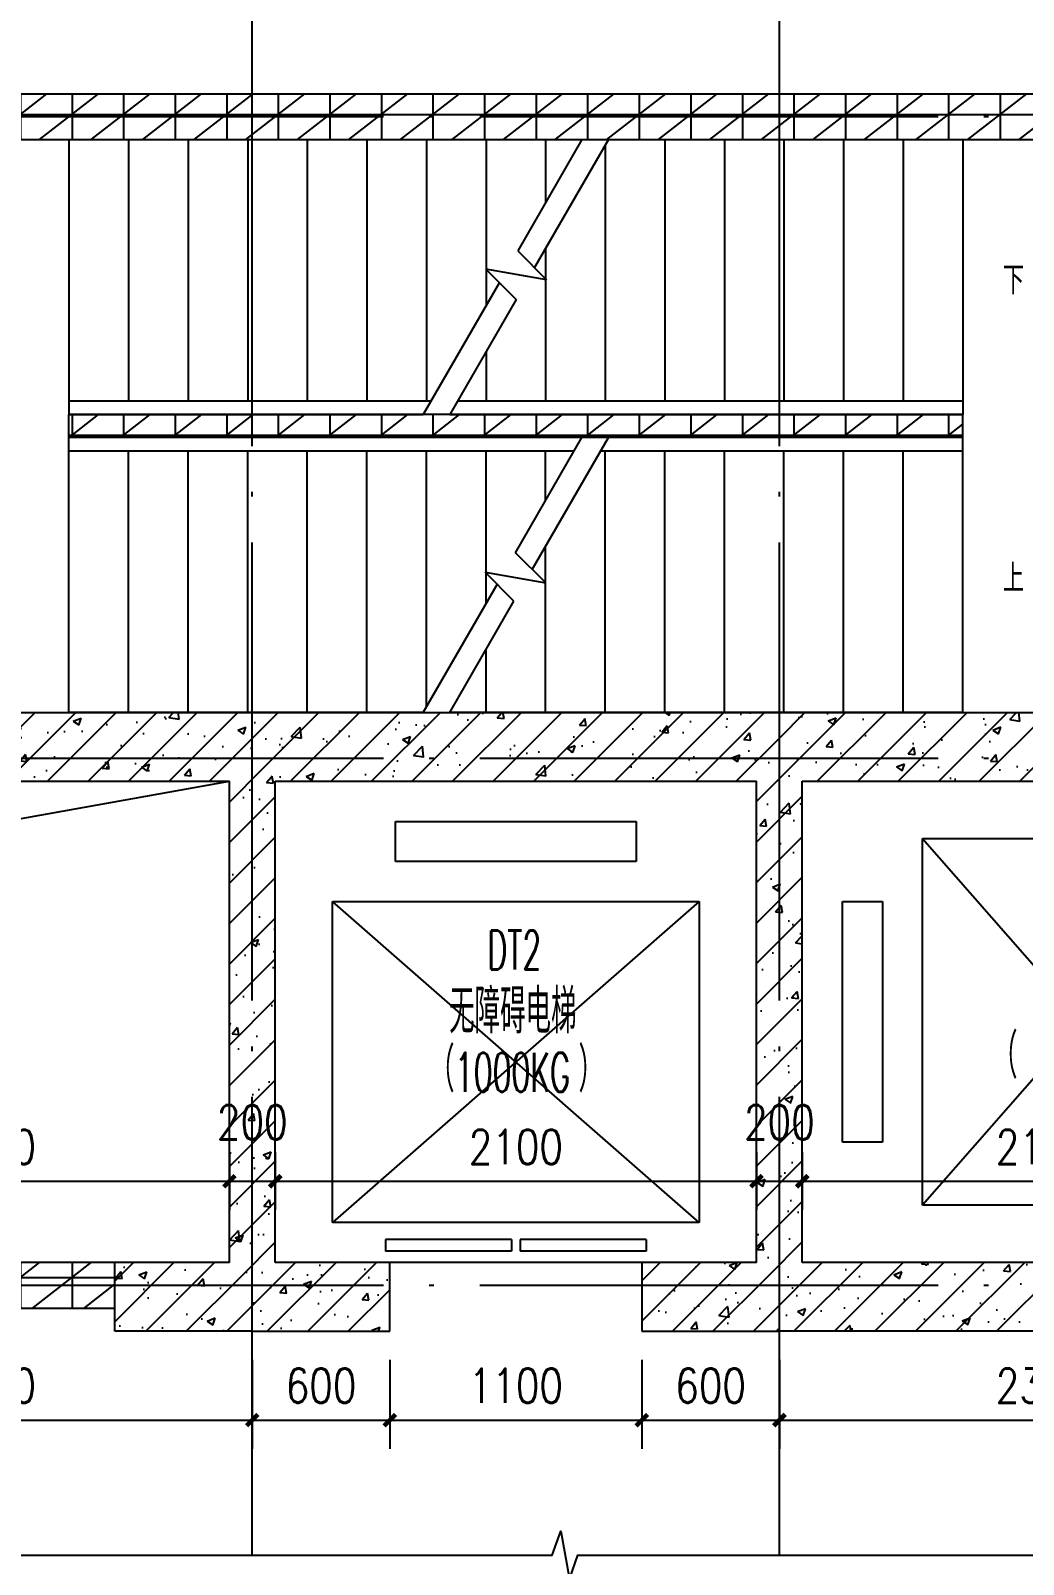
# Model space of a CAD drawing. Extents: x 718358 to 1668613, y -348838 to -159582.
# Drawn here: x 746343 to 750675, y -194977 to -188285 of the extents above; entities that cross this region are included whole.
import ezdxf

# ---------------------------------------------------------------- set-up
doc = ezdxf.new("R2010")
doc.units = 0
doc.header["$LTSCALE"] = 1000
doc.linetypes.add('DOTE', pattern=[2.42, 2, -0.2, 0.02, -0.2])
for name, color, linetype in [('建-墙体', 2, 'Continuous'), ('建-尺寸', 73, 'Continuous'), ('建-影线', 8, 'Continuous'), ('建-房间名', 7, 'Continuous'), ('建-柱子', 6, 'Continuous'), ('建-楼梯', 4, 'Continuous'), ('建-符号', 3, 'Continuous'), ('建-符号说明', 7, 'Continuous'), ('建-轴网', 14, 'DOTE'), ('建-门窗', 4, 'Continuous')]:
    doc.layers.add(name, color=color, linetype=linetype)
doc.styles.add('_TCH_DIM', font='gt单线西文.shx', dxfattribs={"width": 0.8, "bigfont": 'gt单线中文.shx'})
doc.styles.add('DIM_FONT', font='SIMPLEX.shx', dxfattribs={"width": 0.8, "bigfont": 'GBCBIG.shx'})
doc.dimstyles.new('DIMN50', dxfattribs={"dimscale": 0.5, "dimtxt": 300, "dimasz": 100, "dimexe": 250, "dimexo": 300, "dimgap": 150, "dimtad": 1, "dimdec": 0, "dimzin": 0, "dimdsep": 46, "dimtxsty": 'DIM_FONT', "dimblk": 'ARCHTICK', "dimcen": 0.09, "dimdle": 1, "dimclrt": 7, "dimazin": 2, "dimtfac": 1, "dimtdec": 0, "dimtix": 1, "dimtmove": 2, "dimatfit": 3, "dimldrblk": 'ARCHTICK', "dimfxl": 1, "dimtolj": 1, "dimtzin": 0, "dimarcsym": 0})
pattern_1 = [(0, (0, 0), (0, 175), []), (37.875, (200, 0), (-84.807639, 109.038328), []), (90, (200, 0), (-225, 1e-14), [])]
pattern_2 = [(45, (0, 0), (-88.388348, 88.388348), []), (50, (0, 0), (358.63009, -31.37607), [37.5, -412.5]), (355, (0, 0), (-69.37567, 376.09607), [30, -330]), (100.4514, (29.9, -2.6), (289.25469, 344.71977), [31.8701, -350.57106]), (46.1842, (0, 100), (533.62052, -82.7595), [56.25, -618.75]), (96.6356, (44.47, 93.1), (467.33135, 487.05894), [47.80514, -525.8565]), (351.1842, (0, 100), (467.33097, 487.0593), [45, -495]), (21, (50, 75), (298.45353, -201.30945), [37.5, -412.5]), (326, (50, 75), (121.65767, 362.57502), [30, -330]), (71.4514, (74.87, 58.22), (420.11131, 161.26525), [31.8701, -350.57106]), (37.5, (0, 0), (6.079928, 166.446927), [0, -326, 0, -335, 0, -331.25]), (7.5, (0, 0), (131.53477, 197.205856), [0, -191, 0, -318.5, 0, -126.25]), (327.5, (-111.5, 0), (266.911218, -11.277436), [0, -125, 0, -390, 0, -517.5]), (317.5, (-161.5, 0), (291.593085, 50.05249), [0, -162.5, 0, -259, 0, -367.5])]

# ---------------------------------------------------------------- blocks, each defined once
blk = doc.blocks.new('_ArchTick')
at = {"color": 0, "linetype": 'ByBlock', "const_width": 0.4}
blk.add_lwpolyline([(-0.5, -0.5), (0.5, 0.5)], dxfattribs=at)
blk = doc.blocks.new('*D914')
at = {"layer": 'Defpoints', "color": 0, "transparency": 16777216}
for p in [(745110.3, -193029.2), (747210.3, -193029.2), (747210.3, -193305.5)]:
    blk.add_point(p, dxfattribs=at)
at = {"layer": '建-尺寸', "color": 0, "lineweight": -2, "transparency": 16777216}
for p, q in [((745110.3, -193179.2), (745110.3, -193430.5)), ((747210.3, -193179.2), (747210.3, -193430.5)), ((745109.8, -193305.5), (747210.8, -193305.5))]:
    blk.add_line(p, q, dxfattribs=at)
at = {"layer": '建-尺寸', "color": 0, "lineweight": -2, "transparency": 16777216, "xscale": 50, "yscale": 50, "zscale": 50, "rotation": 180}
blk.add_blockref('_ArchTick', (745110.3, -193305.5), dxfattribs=at)
at = {"layer": '建-尺寸', "color": 0, "lineweight": -2, "transparency": 16777216, "xscale": 50, "yscale": 50, "zscale": 50}
blk.add_blockref('_ArchTick', (747210.3, -193305.5), dxfattribs=at)
at = {"layer": '建-尺寸', "color": 7, "transparency": 16777216, "insert": (746160.3, -193155.5), "char_height": 150, "attachment_point": 5, "style": 'DIM_FONT'}
blk.add_mtext('\\A1;2100', dxfattribs=at)
blk = doc.blocks.new('*D915')
at = {"layer": 'Defpoints', "color": 0, "transparency": 16777216}
for p in [(747210.3, -193029.2), (747410.3, -193029.2), (747410.3, -193305.5)]:
    blk.add_point(p, dxfattribs=at)
at = {"layer": '建-尺寸', "color": 0, "lineweight": -2, "transparency": 16777216}
for p, q in [((747210.3, -193179.2), (747210.3, -193430.5)), ((747410.3, -193179.2), (747410.3, -193430.5)), ((747209.8, -193305.5), (747410.8, -193305.5))]:
    blk.add_line(p, q, dxfattribs=at)
at = {"layer": '建-尺寸', "color": 0, "lineweight": -2, "transparency": 16777216, "xscale": 50, "yscale": 50, "zscale": 50, "rotation": 180}
blk.add_blockref('_ArchTick', (747210.3, -193305.5), dxfattribs=at)
at = {"layer": '建-尺寸', "color": 0, "lineweight": -2, "transparency": 16777216, "xscale": 50, "yscale": 50, "zscale": 50}
blk.add_blockref('_ArchTick', (747410.3, -193305.5), dxfattribs=at)
at = {"layer": '建-尺寸', "color": 7, "transparency": 16777216, "insert": (747310.3, -193048), "char_height": 150, "attachment_point": 5, "style": 'DIM_FONT'}
blk.add_mtext('\\A1;200', dxfattribs=at)
blk = doc.blocks.new('*D916')
at = {"layer": 'Defpoints', "color": 0, "transparency": 16777216}
for p in [(747410.3, -193029.2), (749510.3, -193029.2), (749510.3, -193305.5)]:
    blk.add_point(p, dxfattribs=at)
at = {"layer": '建-尺寸', "color": 0, "lineweight": -2, "transparency": 16777216}
for p, q in [((747410.3, -193179.2), (747410.3, -193430.5)), ((749510.3, -193179.2), (749510.3, -193430.5)), ((747409.8, -193305.5), (749510.8, -193305.5))]:
    blk.add_line(p, q, dxfattribs=at)
at = {"layer": '建-尺寸', "color": 0, "lineweight": -2, "transparency": 16777216, "xscale": 50, "yscale": 50, "zscale": 50, "rotation": 180}
blk.add_blockref('_ArchTick', (747410.3, -193305.5), dxfattribs=at)
at = {"layer": '建-尺寸', "color": 0, "lineweight": -2, "transparency": 16777216, "xscale": 50, "yscale": 50, "zscale": 50}
blk.add_blockref('_ArchTick', (749510.3, -193305.5), dxfattribs=at)
at = {"layer": '建-尺寸', "color": 7, "transparency": 16777216, "insert": (748460.3, -193155.5), "char_height": 150, "attachment_point": 5, "style": 'DIM_FONT'}
blk.add_mtext('\\A1;2100', dxfattribs=at)
blk = doc.blocks.new('*D917')
at = {"layer": 'Defpoints', "color": 0, "transparency": 16777216}
for p in [(749510.3, -193029.2), (749710.3, -193029.2), (749710.3, -193305.5)]:
    blk.add_point(p, dxfattribs=at)
at = {"layer": '建-尺寸', "color": 0, "lineweight": -2, "transparency": 16777216}
for p, q in [((749510.3, -193179.2), (749510.3, -193430.5)), ((749710.3, -193179.2), (749710.3, -193430.5)), ((749509.8, -193305.5), (749710.8, -193305.5))]:
    blk.add_line(p, q, dxfattribs=at)
at = {"layer": '建-尺寸', "color": 0, "lineweight": -2, "transparency": 16777216, "xscale": 50, "yscale": 50, "zscale": 50, "rotation": 180}
blk.add_blockref('_ArchTick', (749510.3, -193305.5), dxfattribs=at)
at = {"layer": '建-尺寸', "color": 0, "lineweight": -2, "transparency": 16777216, "xscale": 50, "yscale": 50, "zscale": 50}
blk.add_blockref('_ArchTick', (749710.3, -193305.5), dxfattribs=at)
at = {"layer": '建-尺寸', "color": 7, "transparency": 16777216, "insert": (749610.3, -193048), "char_height": 150, "attachment_point": 5, "style": 'DIM_FONT'}
blk.add_mtext('\\A1;200', dxfattribs=at)
blk = doc.blocks.new('*D918')
at = {"layer": 'Defpoints', "color": 0, "transparency": 16777216}
for p in [(749710.3, -193029.2), (751810.3, -193029.2), (751810.3, -193305.5)]:
    blk.add_point(p, dxfattribs=at)
at = {"layer": '建-尺寸', "color": 0, "lineweight": -2, "transparency": 16777216}
for p, q in [((749710.3, -193179.2), (749710.3, -193430.5)), ((751810.3, -193179.2), (751810.3, -193430.5)), ((749709.8, -193305.5), (751810.8, -193305.5))]:
    blk.add_line(p, q, dxfattribs=at)
at = {"layer": '建-尺寸', "color": 0, "lineweight": -2, "transparency": 16777216, "xscale": 50, "yscale": 50, "zscale": 50, "rotation": 180}
blk.add_blockref('_ArchTick', (749710.3, -193305.5), dxfattribs=at)
at = {"layer": '建-尺寸', "color": 0, "lineweight": -2, "transparency": 16777216, "xscale": 50, "yscale": 50, "zscale": 50}
blk.add_blockref('_ArchTick', (751810.3, -193305.5), dxfattribs=at)
at = {"layer": '建-尺寸', "color": 7, "transparency": 16777216, "insert": (750760.3, -193155.5), "char_height": 150, "attachment_point": 5, "style": 'DIM_FONT'}
blk.add_mtext('\\A1;2100', dxfattribs=at)
blk = doc.blocks.new('*D920')
at = {"layer": 'Defpoints', "color": 0, "transparency": 16777216}
for p in [(749610.3, -193934.9), (751910.3, -193934.9), (751910.3, -194348)]:
    blk.add_point(p, dxfattribs=at)
at = {"layer": '建-尺寸', "color": 0, "lineweight": -2, "transparency": 16777216}
for p, q in [((749610.3, -194084.9), (749610.3, -194473)), ((751910.3, -194084.9), (751910.3, -194473)), ((749609.8, -194348), (751910.8, -194348))]:
    blk.add_line(p, q, dxfattribs=at)
at = {"layer": '建-尺寸', "color": 0, "lineweight": -2, "transparency": 16777216, "xscale": 50, "yscale": 50, "zscale": 50, "rotation": 180}
blk.add_blockref('_ArchTick', (749610.3, -194348), dxfattribs=at)
at = {"layer": '建-尺寸', "color": 0, "lineweight": -2, "transparency": 16777216, "xscale": 50, "yscale": 50, "zscale": 50}
blk.add_blockref('_ArchTick', (751910.3, -194348), dxfattribs=at)
at = {"layer": '建-尺寸', "color": 7, "transparency": 16777216, "insert": (750760.3, -194198), "char_height": 150, "attachment_point": 5, "style": 'DIM_FONT'}
blk.add_mtext('\\A1;2300', dxfattribs=at)
blk = doc.blocks.new('*D921')
at = {"layer": 'Defpoints', "color": 0, "transparency": 16777216}
for p in [(749010.3, -193934.9), (749610.3, -193934.9), (749610.3, -194348)]:
    blk.add_point(p, dxfattribs=at)
at = {"layer": '建-尺寸', "color": 0, "lineweight": -2, "transparency": 16777216}
for p, q in [((749010.3, -194084.9), (749010.3, -194473)), ((749610.3, -194084.9), (749610.3, -194473)), ((749009.8, -194348), (749610.8, -194348))]:
    blk.add_line(p, q, dxfattribs=at)
at = {"layer": '建-尺寸', "color": 0, "lineweight": -2, "transparency": 16777216, "xscale": 50, "yscale": 50, "zscale": 50, "rotation": 180}
blk.add_blockref('_ArchTick', (749010.3, -194348), dxfattribs=at)
at = {"layer": '建-尺寸', "color": 0, "lineweight": -2, "transparency": 16777216, "xscale": 50, "yscale": 50, "zscale": 50}
blk.add_blockref('_ArchTick', (749610.3, -194348), dxfattribs=at)
at = {"layer": '建-尺寸', "color": 7, "transparency": 16777216, "insert": (749310.3, -194198), "char_height": 150, "attachment_point": 5, "style": 'DIM_FONT'}
blk.add_mtext('\\A1;600', dxfattribs=at)
blk = doc.blocks.new('*D922')
at = {"layer": 'Defpoints', "color": 0, "transparency": 16777216}
for p in [(747910.3, -193934.9), (749010.3, -193934.9), (749010.3, -194348)]:
    blk.add_point(p, dxfattribs=at)
at = {"layer": '建-尺寸', "color": 0, "lineweight": -2, "transparency": 16777216}
for p, q in [((747910.3, -194084.9), (747910.3, -194473)), ((749010.3, -194084.9), (749010.3, -194473)), ((747909.8, -194348), (749010.8, -194348))]:
    blk.add_line(p, q, dxfattribs=at)
at = {"layer": '建-尺寸', "color": 0, "lineweight": -2, "transparency": 16777216, "xscale": 50, "yscale": 50, "zscale": 50, "rotation": 180}
blk.add_blockref('_ArchTick', (747910.3, -194348), dxfattribs=at)
at = {"layer": '建-尺寸', "color": 0, "lineweight": -2, "transparency": 16777216, "xscale": 50, "yscale": 50, "zscale": 50}
blk.add_blockref('_ArchTick', (749010.3, -194348), dxfattribs=at)
at = {"layer": '建-尺寸', "color": 7, "transparency": 16777216, "insert": (748460.3, -194198), "char_height": 150, "attachment_point": 5, "style": 'DIM_FONT'}
blk.add_mtext('\\A1;1100', dxfattribs=at)
blk = doc.blocks.new('*D923')
at = {"layer": 'Defpoints', "color": 0, "transparency": 16777216}
for p in [(747310.3, -193934.9), (747910.3, -193934.9), (747910.3, -194348)]:
    blk.add_point(p, dxfattribs=at)
at = {"layer": '建-尺寸', "color": 0, "lineweight": -2, "transparency": 16777216}
for p, q in [((747310.3, -194084.9), (747310.3, -194473)), ((747910.3, -194084.9), (747910.3, -194473)), ((747309.8, -194348), (747910.8, -194348))]:
    blk.add_line(p, q, dxfattribs=at)
at = {"layer": '建-尺寸', "color": 0, "lineweight": -2, "transparency": 16777216, "xscale": 50, "yscale": 50, "zscale": 50, "rotation": 180}
blk.add_blockref('_ArchTick', (747310.3, -194348), dxfattribs=at)
at = {"layer": '建-尺寸', "color": 0, "lineweight": -2, "transparency": 16777216, "xscale": 50, "yscale": 50, "zscale": 50}
blk.add_blockref('_ArchTick', (747910.3, -194348), dxfattribs=at)
at = {"layer": '建-尺寸', "color": 7, "transparency": 16777216, "insert": (747610.3, -194198), "char_height": 150, "attachment_point": 5, "style": 'DIM_FONT'}
blk.add_mtext('\\A1;600', dxfattribs=at)
blk = doc.blocks.new('*D924')
at = {"layer": 'Defpoints', "color": 0, "transparency": 16777216}
for p in [(745010.3, -193934.9), (747310.3, -193934.9), (747310.3, -194348)]:
    blk.add_point(p, dxfattribs=at)
at = {"layer": '建-尺寸', "color": 0, "lineweight": -2, "transparency": 16777216}
for p, q in [((745010.3, -194084.9), (745010.3, -194473)), ((747310.3, -194084.9), (747310.3, -194473)), ((745009.8, -194348), (747310.8, -194348))]:
    blk.add_line(p, q, dxfattribs=at)
at = {"layer": '建-尺寸', "color": 0, "lineweight": -2, "transparency": 16777216, "xscale": 50, "yscale": 50, "zscale": 50, "rotation": 180}
blk.add_blockref('_ArchTick', (745010.3, -194348), dxfattribs=at)
at = {"layer": '建-尺寸', "color": 0, "lineweight": -2, "transparency": 16777216, "xscale": 50, "yscale": 50, "zscale": 50}
blk.add_blockref('_ArchTick', (747310.3, -194348), dxfattribs=at)
at = {"layer": '建-尺寸', "color": 7, "transparency": 16777216, "insert": (746160.3, -194198), "char_height": 150, "attachment_point": 5, "style": 'DIM_FONT'}
blk.add_mtext('\\A1;2300', dxfattribs=at)

msp = doc.modelspace()

# ---------------------------------------------------------------- hatches: boundary and pattern name
at = {"layer": '建-影线'}
h = msp.add_hatch(dxfattribs=at)
h.set_pattern_fill('空心砖', color=256, scale=50, style=0)
h.set_pattern_definition(pattern_1)
h.paths.add_polyline_path([(745010.3, -188693.5), (745110.3, -188760.1), (751810.3, -188760.1), (751910.3, -188693.5), (751910.3, -188560.1), (745010.3, -188560.1)])
h = msp.add_hatch(dxfattribs=at)
h.set_pattern_fill('空心砖', color=256, scale=50, style=0)
h.set_pattern_definition(pattern_1)
h.paths.add_polyline_path([(750410.3, -189960), (746510.3, -189960), (746510.3, -190060), (750410.3, -190060)])
h = msp.add_hatch(dxfattribs=at)
h.set_pattern_fill('钢筋混凝土', color=256, scale=50, style=0)
h.set_pattern_definition(pattern_2)
h.paths.add_polyline_path([(744810.3, -191260.3), (745110.3, -191560.3), (747210.3, -191560.3), (747310.4, -191460.3), (747310.6, -191260.3)])
h = msp.add_hatch(dxfattribs=at)
h.set_pattern_fill('钢筋混凝土', color=256, scale=50, style=0)
h.set_pattern_definition(pattern_2)
h.paths.add_polyline_path([(747310.4, -191460.3), (747410.3, -191560.3), (749510.3, -191560.3), (749610.4, -191460.3), (749610.6, -191260.3), (747310.6, -191260.3)])
h = msp.add_hatch(dxfattribs=at)
h.set_pattern_fill('钢筋混凝土', color=256, scale=50, style=0)
h.set_pattern_definition(pattern_2)
h.paths.add_polyline_path([(749610.4, -191460.3), (749710.3, -191560.3), (751810.3, -191560.3), (752110.3, -191260.3), (749610.6, -191260.3)])
h = msp.add_hatch(dxfattribs=at)
h.set_pattern_fill('钢筋混凝土', color=256, scale=50, style=0)
h.set_pattern_definition(pattern_2)
h.paths.add_polyline_path([(747310.4, -193760.3), (747410.3, -193660.3), (747410.3, -191560.3), (747310.4, -191460.3), (747210.3, -191560.3), (747210.3, -193660.3)])
h = msp.add_hatch(dxfattribs=at)
h.set_pattern_fill('钢筋混凝土', color=256, scale=50, style=0)
h.set_pattern_definition(pattern_2)
h.paths.add_polyline_path([(749610.4, -193760.3), (749710.3, -193660.3), (749710.3, -191560.3), (749610.4, -191460.3), (749510.3, -191560.3), (749510.3, -193660.3)])
h = msp.add_hatch(dxfattribs=at)
h.set_pattern_fill('空心砖', color=256, scale=50, style=0)
h.set_pattern_definition(pattern_1)
h.paths.add_polyline_path([(746710.3, -193860.3), (746710.3, -193660.3), (745610.3, -193660.3), (745610.3, -193860.3)])
h = msp.add_hatch(dxfattribs=at)
h.set_pattern_fill('钢筋混凝土', color=256, scale=50, style=0)
h.set_pattern_definition(pattern_2)
h.paths.add_polyline_path([(747310.4, -193760.3), (747210.3, -193660.3), (746710.3, -193660.3), (746710.3, -193960.3), (747310.6, -193960.3)])
h = msp.add_hatch(dxfattribs=at)
h.set_pattern_fill('钢筋混凝土', color=256, scale=50, style=0)
h.set_pattern_definition(pattern_2)
h.paths.add_polyline_path([(747310.6, -193960.3), (747910.3, -193960.3), (747910.3, -193660.3), (747410.3, -193660.3), (747310.4, -193760.3)])
h = msp.add_hatch(dxfattribs=at)
h.set_pattern_fill('钢筋混凝土', color=256, scale=50, style=0)
h.set_pattern_definition(pattern_2)
h.paths.add_polyline_path([(749510.3, -193660.3), (749010.3, -193660.3), (749010.3, -193960.3), (749610.6, -193960.3), (749610.4, -193760.3)])
h = msp.add_hatch(dxfattribs=at)
h.set_pattern_fill('钢筋混凝土', color=256, scale=50, style=0)
h.set_pattern_definition(pattern_2)
h.paths.add_polyline_path([(752110.3, -193960.3), (751810.3, -193660.3), (749710.3, -193660.3), (749610.4, -193760.3), (749610.6, -193960.3)])

# ---------------------------------------------------------------- linework, layer by layer
at = {"layer": '建-墙体'}
for p, q in [((745010.3, -188560.1), (751910.3, -188560.1)), ((745110.3, -188760.1), (751810.3, -188760.1)), ((750410.3, -189960), (746510.3, -189960)), ((746510.3, -190060), (746510.3, -189960)), ((750410.3, -190060), (750410.3, -189960)), ((750410.3, -190060), (746510.3, -190060)), ((746710.3, -193660.3), (745610.3, -193660.3)), ((746710.3, -193860.3), (745610.3, -193860.3))]:
    msp.add_line(p, q, dxfattribs=at)
at = {"layer": '建-影线'}
msp.add_lwpolyline([(745110.3, -193660.3), (745384, -191887.5), (747210.3, -191560.3)], dxfattribs=at)
at = {"layer": '建-柱子'}
for p, q in [((744810.3, -191260.3), (747310.6, -191260.3)), ((747310.6, -191260.3), (749610.6, -191260.3)), ((749610.6, -191260.3), (752110.3, -191260.3)), ((745110.3, -191560.3), (747210.3, -191560.3)), ((747210.3, -193660.3), (747210.3, -191560.3)), ((747410.3, -193660.3), (747410.3, -191560.3)), ((747410.3, -191560.3), (749510.3, -191560.3)), ((749510.3, -193660.3), (749510.3, -191560.3)), ((749710.3, -193660.3), (749710.3, -191560.3)), ((749710.3, -191560.3), (751810.3, -191560.3)), ((747210.3, -193660.3), (746710.3, -193660.3)), ((746710.3, -193960.3), (746710.3, -193660.3)), ((747910.3, -193660.3), (747410.3, -193660.3)), ((747910.3, -193960.3), (747910.3, -193660.3)), ((749510.3, -193660.3), (749010.3, -193660.3)), ((749010.3, -193660.3), (749010.3, -193960.3)), ((751810.3, -193660.3), (749710.3, -193660.3)), ((747310.6, -193960.3), (746710.3, -193960.3)), ((747310.6, -193960.3), (747910.3, -193960.3)), ((749010.3, -193960.3), (749610.6, -193960.3)), ((752110.3, -193960.3), (749610.6, -193960.3))]:
    msp.add_line(p, q, dxfattribs=at)
at = {"layer": '建-楼梯'}
for p, q in [((746510.3, -188760), (748749, -188760)), ((746510.3, -188760), (746510.3, -189900)), ((746770.3, -188760), (746770.3, -189900)), ((747030.3, -188760), (747030.3, -189900)), ((747290.3, -188760), (747290.3, -189900)), ((747550.3, -188760), (747550.3, -189900)), ((747810.3, -188760), (747810.3, -189900)), ((748070.3, -188760), (748070.3, -189900)), ((748330.3, -188760), (748330.3, -189324.8)), ((748749, -188760), (748468.6, -189245.6)), ((748864.5, -188760), (748541.9, -189318.8)), ((748590.3, -188760), (748590.3, -189034.8)), ((748850.3, -188784.5), (748850.3, -189900)), ((748864.5, -188760), (750410.3, -188760)), ((749110.3, -188760), (749110.3, -189900)), ((749370.3, -188760), (749370.3, -189900)), ((749630.3, -188760), (749630.3, -189900)), ((749890.3, -188760), (749890.3, -189900)), ((750150.3, -188760), (750150.3, -189900)), ((750410.3, -188760), (750410.3, -189900)), ((748468.6, -189245.6), (748594.8, -189371.7)), ((748590.3, -189234.8), (748590.3, -189367.2)), ((748594.8, -189371.7), (748329.9, -189325)), ((748329.9, -189325), (748462, -189457.1)), ((748330.3, -189325.4), (748330.3, -189485.1)), ((748388.8, -189383.9), (748056.2, -189960)), ((748590.3, -189374.6), (748590.3, -189900)), ((748462, -189457.1), (748171.7, -189960)), ((748330.3, -189685.1), (748330.3, -189900)), ((746510.3, -189900), (746510.3, -189960)), ((746510.3, -189900), (748090.8, -189900)), ((746510.3, -189900), (746510.3, -189960)), ((748206.3, -189900), (750410.3, -189900)), ((750410.3, -189900), (750410.3, -189960)), ((750410.3, -189900), (750410.3, -189960)), ((746510.3, -189960), (748056.2, -189960)), ((746510.3, -189960), (748056.2, -189960)), ((748171.7, -189960), (750410.3, -189960)), ((748171.7, -189960), (750410.3, -189960)), ((748749, -190060), (746510.3, -190060)), ((746510.3, -190120), (746510.3, -190060)), ((748749, -190060), (746510.3, -190060)), ((746510.3, -190120), (746510.3, -190060)), ((748458.7, -190562.8), (748749, -190060)), ((748531.9, -190636), (748864.5, -190060)), ((750410.3, -190060), (748864.5, -190060)), ((750410.3, -190060), (748864.5, -190060)), ((750410.3, -190120), (750410.3, -190060)), ((750410.3, -190120), (750410.3, -190060)), ((746510.3, -191260), (746510.3, -190120)), ((748714.4, -190120), (746510.3, -190120)), ((746770.3, -191260), (746770.3, -190120)), ((747030.3, -191260), (747030.3, -190120)), ((747290.3, -191260), (747290.3, -190120)), ((747550.3, -191260), (747550.3, -190120)), ((747810.3, -191260), (747810.3, -190120)), ((748070.3, -191235.5), (748070.3, -190120)), ((748330.3, -190645.3), (748330.3, -190120)), ((748590.3, -190334.8), (748590.3, -190120)), ((750410.3, -190120), (748829.8, -190120)), ((748850.3, -191260), (748850.3, -190120)), ((749110.3, -191260), (749110.3, -190120)), ((749370.3, -191260), (749370.3, -190120)), ((749630.3, -191260), (749630.3, -190120)), ((749890.3, -191260), (749890.3, -190120)), ((750150.3, -191260), (750150.3, -190120)), ((750410.3, -191260), (750410.3, -190120)), ((748590.3, -190694.5), (748590.3, -190534.8)), ((748590.7, -190694.9), (748458.7, -190562.8)), ((748452, -190774.4), (748325.8, -190648.2)), ((748325.8, -190648.2), (748590.7, -190694.9)), ((748330.3, -190785.1), (748330.3, -190652.7)), ((748056.2, -191260), (748378.8, -190701.2)), ((748590.3, -191260), (748590.3, -190695.1)), ((748171.7, -191260), (748452, -190774.4)), ((748330.3, -191260), (748330.3, -190985.1)), ((748056.2, -191260), (746510.3, -191260)), ((750410.3, -191260), (748171.7, -191260)), ((747935.3, -191910.1), (747935.3, -191735.1)), ((747935.3, -191735.1), (748985.3, -191735.1)), ((748985.3, -191735.1), (748985.3, -191910.1)), ((750235.3, -191810.1), (751635.3, -191810.1)), ((750235.3, -193410.1), (750235.3, -191810.1)), ((750235.3, -191810.1), (751635.3, -193410.1)), ((751635.3, -191810.1), (750235.3, -193410.1)), ((748985.3, -191910.1), (747935.3, -191910.1)), ((747660.3, -193485.1), (747660.3, -192085.1)), ((747660.3, -192085.1), (749260.3, -192085.1)), ((749260.3, -192085.1), (747660.3, -193485.1)), ((749260.3, -193485.1), (747660.3, -192085.1)), ((749260.3, -192085.1), (749260.3, -193485.1)), ((749885.3, -192085.1), (750060.3, -192085.1)), ((749885.3, -193135.1), (749885.3, -192085.1)), ((750060.3, -192085.1), (750060.3, -193135.1)), ((750060.3, -193135.1), (749885.3, -193135.1)), ((751635.3, -193410.1), (750235.3, -193410.1)), ((749260.3, -193485.1), (747660.3, -193485.1))]:
    msp.add_line(p, q, dxfattribs=at)
at = {"layer": '建-符号'}
for points in [[(746380.3, -189360, 0, 0, 0), (748180.3, -189360, 40, 0, 0), (748330.3, -189360, 0, 0, 0)], [(750540.3, -189360, 0, 0, 0), (748740.3, -189360, 40, 0, 0), (748590.3, -189360, 0, 0, 0)], [(746380.3, -190660, 0, 0, 0), (748180.3, -190660, 40, 0, 0), (748330.3, -190660, 0, 0, 0)], [(750540.3, -190660, 0, 0, 0), (748740.3, -190660, 40, 0, 0), (748590.3, -190660, 0, 0, 0)]]:
    msp.add_lwpolyline(points, format="xyseb", dxfattribs=at)
msp.add_lwpolyline([(742207.3, -194937.5), (748618.7, -194937.5), (748656.9, -194832.5), (748693.9, -195042.5), (748731.2, -194937.5), (755142.5, -194937.5)], dxfattribs=at)
at = {"layer": '建-轴网'}
for p, q in [((747310.3, -194937.5), (747310.3, -188052.6)), ((749610.3, -194937.5), (749610.3, -188052.6)), ((755142.5, -188660.1), (742207.3, -188660.1)), ((755142.5, -191460.1), (742207.3, -191460.1)), ((755142.5, -193760.1), (742207.3, -193760.1))]:
    msp.add_line(p, q, dxfattribs=at)
at = {"layer": '建-门窗'}
for p, q in [((747892, -193560.3), (747892, -193610.3)), ((748442, -193560.3), (747892, -193560.3)), ((748442, -193610.3), (747892, -193610.3)), ((748442, -193560.3), (748442, -193610.3)), ((749028.7, -193560.3), (748478.7, -193560.3)), ((748478.7, -193560.3), (748478.7, -193610.3)), ((749028.7, -193610.3), (748478.7, -193610.3)), ((749028.7, -193560.3), (749028.7, -193610.3)), ((749010.3, -193660.3), (747910.3, -193660.3))]:
    msp.add_line(p, q, dxfattribs=at)

# ---------------------------------------------------------------- texts
at = {"layer": '建-房间名', "style": 'DIM_FONT'}
for s, height, width, p in [('DT2', 170, 0.564706, (748336.9, -192381.4)), ('无障碍电梯', 192.91, 0.8, (748169.4, -192660.6)), ('（', 192.9, 0.8, (750538.4, -192855.1)), ('（', 192.9, 0.8, (748081.9, -192914.9)), ('）', 192.9, 0.8, (748733.7, -192914.9)), ('1000KG', 170, 0.564706, (748194.3, -192914.9))]:
    msp.add_text(s, height=height, dxfattribs=dict(at, width=width)).set_placement(p)
at = {"layer": '建-符号说明', "style": '_TCH_DIM', "width": 0.8}
for s, p in [('下', (750585.3, -189435)), ('上', (750585.3, -190735))]:
    msp.add_text(s, height=122.8, dxfattribs=at).set_placement(p)

# ---------------------------------------------------------------- dimensions: what is measured, and where the dimension line sits
at = {"layer": '建-尺寸'}
for base, p1, p2, picture, middle in [((747410.3, -193305.5), (747210.3, -193029.2), (747410.3, -193029.2), '*D915', (747310.3, -193048)), ((749710.3, -193305.5), (749510.3, -193029.2), (749710.3, -193029.2), '*D917', (749610.3, -193048))]:
    dim = msp.add_linear_dim(base=base, p1=p1, p2=p2, angle=0, dimstyle='DIMN50', dxfattribs=at)
    dim.commit()
    dim.dimension.update_dxf_attribs({"geometry": picture, "text_midpoint": middle, "dimtype": 161})
for p1, p2, distance, picture, middle in [((745110.3, -193029.2), (747210.3, -193029.2), -276.3, '*D914', (746160.3, -193155.5)), ((747410.3, -193029.2), (749510.3, -193029.2), -276.3, '*D916', (748460.3, -193155.5)), ((749710.3, -193029.2), (751810.3, -193029.2), -276.3, '*D918', (750760.3, -193155.5)), ((745010.3, -193934.9), (747310.3, -193934.9), -413.1, '*D924', (746160.3, -194198)), ((747310.3, -193934.9), (747910.3, -193934.9), -413.1, '*D923', (747610.3, -194198)), ((747910.3, -193934.9), (749010.3, -193934.9), -413.1, '*D922', (748460.3, -194198)), ((749010.3, -193934.9), (749610.3, -193934.9), -413.1, '*D921', (749310.3, -194198)), ((749610.3, -193934.9), (751910.3, -193934.9), -413.1, '*D920', (750760.3, -194198))]:
    dim = msp.add_aligned_dim(p1=p1, p2=p2, distance=distance, dimstyle='DIMN50', dxfattribs=at)
    dim.commit()
    dim.dimension.update_dxf_attribs({"geometry": picture, "text_midpoint": middle})

doc.saveas('drawing.dxf')
